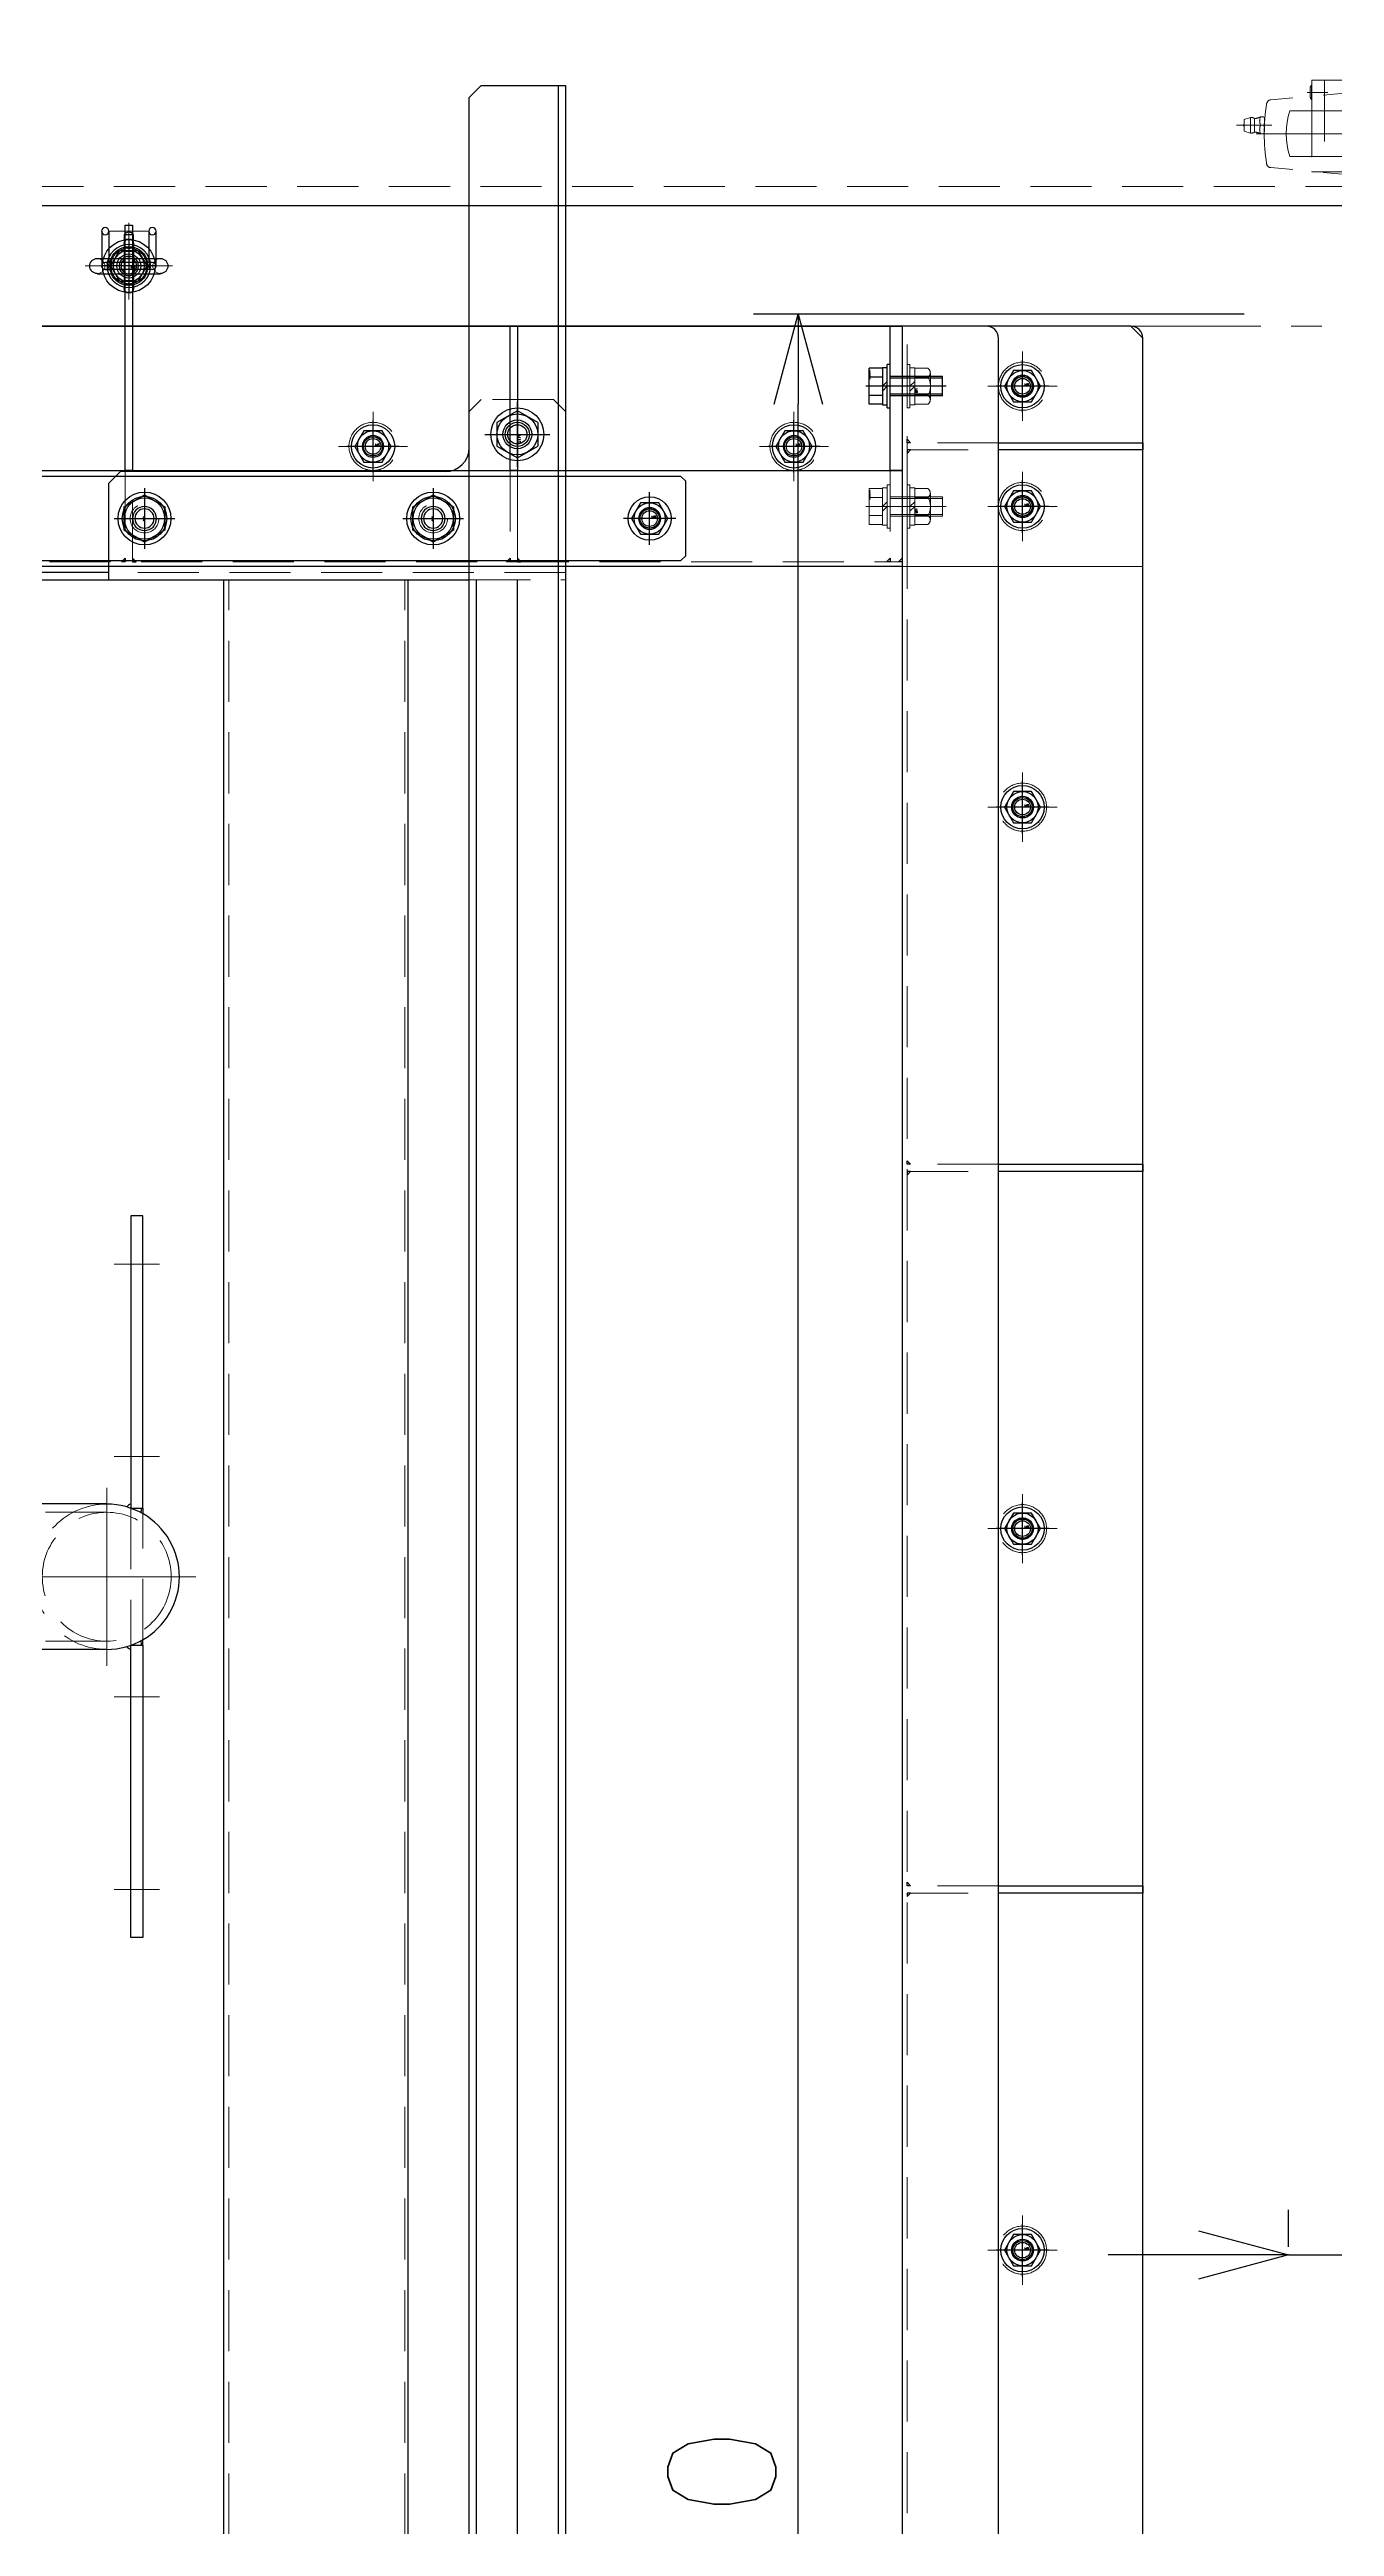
# Model space of a CAD drawing. Header units: millimetres. Extents: x -8731 to 85711, y -14522 to 31379.
# Drawn here: x 2385 to 2919, y 18253 to 19282 of the extents above; entities that cross this region are included whole.
import ezdxf
from ezdxf import colors
from ezdxf.entities.mleader import LeaderData, LeaderLine
from ezdxf.enums import TextEntityAlignment as Align
from ezdxf.math import Vec2, Vec3

# ---------------------------------------------------------------- set-up
doc = ezdxf.new("R2010")
doc.units = ezdxf.units.MM
doc.header["$LTSCALE"] = 4
doc.header["$PDMODE"] = 99
doc.header["$PDSIZE"] = 1
for name, pattern in [('CENTER2', [28.575, 19.05, -3.175, 3.175, -3.175]), ('HIDDEN', [9.525, 6.35, -3.175]), ('PHANTOM2', [31.75, 15.875, -3.175, 3.175, -3.175, 3.175, -3.175])]:
    doc.linetypes.add(name, pattern=pattern)
for name, color, linetype, lineweight in [('04_HIDDEN', 2, 'HIDDEN', 13), ('05_CENTER', 4, 'CENTER2', 13), ('06_PHANTOM', 2, 'PHANTOM2', 13), ('08_DIM', 3, 'Continuous', 13)]:
    doc.layers.add(name, color=color, linetype=linetype, lineweight=lineweight)
doc.layers.add('10_DRAFT', color=8, linetype='Continuous', lineweight=0, plot=False)
doc.styles.add('KSS_TXT', font='txt.shx', dxfattribs={"bigfont": 'extfont2.shx'})
doc.styles.add('KSS_TXT_L', font='txt.shx', dxfattribs={"height": 9, "bigfont": 'extfont2.shx'})
doc.styles.get("Standard").update_dxf_attribs({"font": 'txt.shx', "bigfont": 'extfont2.shx'})
doc.dimstyles.new('KSS_DIM', dxfattribs={"dimscale": 3, "dimtxt": 3, "dimasz": 2.5, "dimexe": 1.25, "dimexo": 0.625, "dimtad": 1, "dimdsep": 46, "dimtxsty": 'KSS_TXT', "dimblk": 'OPEN30', "dimcen": 0, "dimazin": 2, "dimtfac": 0.75, "dimtmove": 0, "dimatfit": 3, "dimldrblk": 'OPEN30', "dimfxl": 1, "dimtolj": 1, "dimarcsym": 0})

# ---------------------------------------------------------------- blocks, each defined once
blk = doc.blocks.new('AM_BALLOON1')
at = {"transparency": 16777216}
blk.add_circle((0, 0), 5, dxfattribs=at)
blk.add_attdef('B_NUMBER', text='', height=3, dxfattribs=at).set_placement((0, 0), align=Align.MIDDLE_CENTER)
blk = doc.blocks.new('_OPEN')
at = {"color": 0, "linetype": 'ByBlock'}
for p, q in [((-1, 0.167), (0, 0)), ((0, 0), (-1, -0.167)), ((0, 0), (-1, 0))]:
    blk.add_line(p, q, dxfattribs=at)
blk = doc.blocks.new('M8アイナットc_1')
at = {"color": 0}
for p, q in [((-13.1, 3.2), (13.1, 3.2)), ((-13.1, -3.1), (13.1, -3.1))]:
    blk.add_line(p, q, dxfattribs=at)
for centre, radius, start, end in [((-13.1, 0), 3.15, 90, 270), ((0, 0), 8, 23.188, 156.812), ((13.1, 0), 3.15, 270, 90), ((0, 0), 8, 203.188, 336.812)]:
    blk.add_arc(centre, radius, start, end, dxfattribs=at)
at = {"layer": '04_HIDDEN', "color": 0}
for radius in [4, 3.25]:
    blk.add_circle((0, 0), radius, dxfattribs=at)
for centre, radius, start, end in [((-13.1, 0), 3.15, 270, 90), ((0, 0), 8, 156.812, 203.188), ((0, 0), 8, 336.812, 23.188), ((13.1, 0), 3.15, 90, 270)]:
    blk.add_arc(centre, radius, start, end, dxfattribs=at)
at = {"layer": '05_CENTER', "color": 0}
for p, q in [((-18.1, 0), (18.1, 0)), ((0, -10), (0, 10))]:
    blk.add_line(p, q, dxfattribs=at)
blk = doc.blocks.new('8b_1_1_1')
at = {"color": 0, "linetype": 'CENTER2'}
for p, q in [((0, -10.9), (0, 10.9)), ((10.9, 0), (-10.9, 0))]:
    blk.add_line(p, q, dxfattribs=at)
at = {"color": 0}
for p, q in [((-3.8, 6.5), (-7.5, 0)), ((-3.8, 6.5), (-7.5, 0)), ((-7.5, 0), (-3.8, -6.5)), ((-7.5, 0), (-3.8, -6.5)), ((3.8, 6.5), (-3.8, 6.5)), ((3.8, 6.5), (-3.8, 6.5)), ((7.5, 0), (3.8, 6.5)), ((7.5, 0), (3.8, 6.5)), ((3.8, -6.5), (7.5, 0)), ((3.8, -6.5), (7.5, 0)), ((-3.8, -6.5), (3.8, -6.5)), ((-3.8, -6.5), (3.8, -6.5))]:
    blk.add_line(p, q, dxfattribs=at)
for radius in [9, 6.5, 4, 3.25]:
    blk.add_circle((0, 0), radius, dxfattribs=at)
at = {"layer": '10_DRAFT', "style": 'KSS_TXT'}
blk.add_text('M8', height=1, dxfattribs=at).set_placement((0.8, 0.1))
blk = doc.blocks.new('A$C4764547B_1')
at = {"color": 0}
for p, q in [((-2, -9.3), (-2, 9.3)), ((2, -9.3), (2, 9.3))]:
    blk.add_line(p, q, dxfattribs=at)
for centre, start, end in [((0, 9.3), 0, 180), ((0, -9.3), 180, 0)]:
    blk.add_arc(centre, 2, start, end, dxfattribs=at)
at = {"layer": '04_HIDDEN', "color": 0}
for centre, start, end in [((0, 9.3), 180, 0), ((0, -9.3), 0, 180)]:
    blk.add_arc(centre, 2, start, end, dxfattribs=at)
at = {"layer": '10_DRAFT'}
blk.add_line((-2, 0), (2, 0), dxfattribs=at)
blk = doc.blocks.new('A$C5B506AB2_1')
at = {"color": 0}
for p, q in [((-11.2, 14.5), (-11.2, 0)), ((-8.3, 14.5), (-8.3, 1.5)), ((8.3, 14.5), (8.3, 1.5)), ((11.2, 14.5), (11.2, 0)), ((9.8, 1.5), (-9.8, 1.5)), ((-8.3, 1.5), (-7.3, 1.5)), ((8.3, 1.5), (7.3, 1.5)), ((9.8, -1.5), (-9.8, -1.5)), ((-9.8, -1.5), (-7.3, -1.5)), ((9.8, -1.5), (7.3, -1.5))]:
    blk.add_line(p, q, dxfattribs=at)
blk.add_lwpolyline([(2, 11), (2, 13), (-2, 13), (-2, 11)], close=True, dxfattribs=at)
for radius in [11, 7.5, 5]:
    blk.add_circle((0, 0), radius, dxfattribs=at)
for centre, radius, start, end in [((-9.8, 14.5), 1.5, 0, 180), ((-9.8, 14.5), 1.5, 180, 0), ((0, 11.5), 2.5, 36.7713, 143.2287), ((9.8, 14.5), 1.5, 0, 180), ((9.8, 14.5), 1.5, 180, 0), ((-9.8, 0), 1.5, 90, 270), ((-9.8, 0), 1.5, 180, 270), ((-9.8, 0), 1.5, 270, 90), ((9.8, 0), 1.5, 90, 270), ((9.8, 0), 1.5, 270, 90), ((9.8, 0), 1.5, 270, 0)]:
    blk.add_arc(centre, radius, start, end, dxfattribs=at)
at = {"layer": '05_CENTER', "color": 0}
for p, q in [((0, -13.9), (0, 17.9)), ((-14.9, 0), (14.9, 0))]:
    blk.add_line(p, q, dxfattribs=at)
at = {"layer": '10_DRAFT'}
blk.add_line((8.3, 14.5), (-8.3, 14.5), dxfattribs=at)
blk = doc.blocks.new('A$C4C410D0F_1')
at = {"color": 4, "xscale": -1, "rotation": 180}
blk.add_blockref('A$C5B506AB2_1', (0, 0), dxfattribs=at)
blk.add_blockref('8b_1_1_1', (0, 0))
at = {"color": 4}
for name in ['A$C4764547B_1', 'M8アイナットc_1']:
    blk.add_blockref(name, (0, 0), dxfattribs=at)
blk = doc.blocks.new('A$C3AA34862_1_1_1')
at = {"color": 0}
blk.add_lwpolyline([(0, 1100), (2500, 1100), (2500, 1000), (0, 1000)], close=True, dxfattribs=at)
at = {"layer": '04_HIDDEN'}
blk.add_line((0, 1008), (2500, 1008), dxfattribs=at)
blk = doc.blocks.new('_Open30')
at = {"color": 0, "linetype": 'ByBlock', "lineweight": -2}
for p, q in [((-1, 0.268), (0, 0)), ((0, 0), (-1, -0.268)), ((0, 0), (-1, 0))]:
    blk.add_line(p, q, dxfattribs=at)
blk = doc.blocks.new('*D4249')
at = {"layer": '08_DIM', "color": 0, "lineweight": -2, "transparency": 16777216}
for p, q in [((2900.4, 18368.9), (2900.4, 18384.3)), ((2960.4, 18368.9), (2960.4, 18384.3)), ((2862.9, 18365.5), (2825.4, 18365.5)), ((2900.4, 18365.5), (2960.4, 18365.5)), ((2997.9, 18365.5), (3166.6, 18365.5))]:
    blk.add_line(p, q, dxfattribs=at)
at = {"layer": 'Defpoints', "color": 0, "transparency": 16777216}
for p in [(2960.4, 18365.5), (2900.4, 18359.5), (2960.4, 18359.5)]:
    blk.add_point(p, dxfattribs=at)
at = {"layer": '08_DIM', "color": 0, "lineweight": -2, "transparency": 16777216, "xscale": 37.5, "yscale": 37.5, "zscale": 37.5}
blk.add_blockref('_Open30', (2900.4, 18365.5), dxfattribs=at)
at = {"layer": '08_DIM', "color": 0, "lineweight": -2, "transparency": 16777216, "xscale": 37.5, "yscale": 37.5, "zscale": 37.5, "rotation": 180}
blk.add_blockref('_Open30', (2960.4, 18365.5), dxfattribs=at)
at = {"layer": '08_DIM', "color": 0, "transparency": 16777216, "insert": (3101, 18397.4), "char_height": 45, "attachment_point": 5, "style": 'KSS_TXT'}
blk.add_mtext('\\A1;%%C60', dxfattribs=at)
blk = doc.blocks.new('*D4291')
at = {"layer": '08_DIM', "color": 0, "lineweight": -2, "transparency": 16777216}
for p, q in [((2882, 19172.5), (2677.9, 19172.5)), ((2696.6, 17300), (2696.6, 19135)), ((2882, 17262.5), (2677.9, 17262.5))]:
    blk.add_line(p, q, dxfattribs=at)
at = {"layer": 'Defpoints', "color": 0, "transparency": 16777216}
for p in [(2696.6, 19172.5), (2891.4, 19172.5), (2891.4, 17262.5)]:
    blk.add_point(p, dxfattribs=at)
at = {"layer": '08_DIM', "color": 0, "lineweight": -2, "transparency": 16777216, "xscale": 37.5, "yscale": 37.5, "zscale": 37.5}
for p, rotation in [((2696.6, 19172.5), 90), ((2696.6, 17262.5), 270)]:
    blk.add_blockref('_Open30', p, dxfattribs=dict(at, rotation=rotation))
at = {"layer": '08_DIM', "color": 0, "transparency": 16777216, "insert": (2664.8, 18217.5), "char_height": 45, "attachment_point": 5, "rotation": 90, "style": 'KSS_TXT'}
blk.add_mtext('\\A1;1910', dxfattribs=at)
blk = doc.blocks.new('A$C31BA7C9D_1_1_1')
at = {"color": 0}
blk.add_line((-30, 50), (1670, 50), dxfattribs=at)
blk.add_lwpolyline([(1670, -50), (1670, -50), (-30, -50), (-30, -50)], dxfattribs=at)
for centre, radius in [((970, 0), 10), ((970, 0), 4.5), ((1270, 0), 10), ((1270, 0), 4.5), ((1570, 0), 10), ((1570, 0), 4.5)]:
    blk.add_circle(centre, radius, dxfattribs=at)
at = {"layer": '05_CENTER'}
for p, q in [((970, -14.4), (970, 14.4)), ((1270, -14.4), (1270, 14.4)), ((1570, -14.4), (1570, 14.4)), ((955.6, 0), (984.4, 0)), ((1255.6, 0), (1284.4, 0)), ((1555.6, 0), (1584.4, 0))]:
    blk.add_line(p, q, dxfattribs=at)
at = {"layer": '10_DRAFT'}
blk.add_line((1670, 50), (1670, -50), dxfattribs=at)
blk = doc.blocks.new('A$C4A032556_1_1_1')
at = {"color": 0}
blk.add_lwpolyline([(150, 50), (150, 50), (150, -45), (145, -50), (-545, -50), (-550, -45), (-550, 50)], dxfattribs=at)
for centre in [(100, 25), (-520, 0), (-345, 0), (-170, 0), (5, 0), (100, -25)]:
    blk.add_circle(centre, 4.5, dxfattribs=at)
at = {"layer": '04_HIDDEN'}
blk.add_lwpolyline([(-550, 50), (150, 50)], dxfattribs=at)
for centre in [(100, 25), (-520, 0), (-345, 0), (-170, 0), (5, 0), (100, -25)]:
    blk.add_circle(centre, 10, dxfattribs=at)
at = {"layer": '05_CENTER'}
for p, q in [((100, 10.6), (100, 39.4)), ((114.4, 25), (85.6, 25)), ((-520, -14.4), (-520, 14.4)), ((-345, -14.4), (-345, 14.4)), ((-170, -14.4), (-170, 14.4)), ((5, -14.4), (5, 14.4)), ((-505.6, 0), (-534.4, 0)), ((-330.6, 0), (-359.4, 0)), ((-155.6, 0), (-184.4, 0)), ((19.4, 0), (-9.4, 0)), ((100, -39.4), (100, -10.6)), ((114.4, -25), (85.6, -25))]:
    blk.add_line(p, q, dxfattribs=at)
blk = doc.blocks.new('A$C73615150_1_1_1')
at = {"color": 0}
for p, q in [((-80, 48), (-25, 48)), ((-25, 50), (-25, 15)), ((-20, 10), (520, 10))]:
    blk.add_line(p, q, dxfattribs=at)
blk.add_lwpolyline([(520, -50), (520, -50), (520, 50), (-80, 50), (-80, -45, 0.414214), (-75, -50), (-75, -50), (520, -50)], format="xyb", dxfattribs=at)
at = {"color": 3}
for points in [[(37, 48), (35.5, 48), (35.5, 48), (37, 46.5)], [(40, 48), (41.5, 48), (41.5, 48), (40, 46.5)], [(197, 48), (195.5, 48), (195.5, 48), (197, 46.5)], [(200, 48), (201.5, 48), (201.5, 48), (200, 46.5)], [(357, 48), (355.5, 48), (355.5, 48), (357, 46.5)], [(360, 48), (361.5, 48), (361.5, 48), (360, 46.5)], [(515, 48), (513.5, 48), (513.5, 48), (515, 46.5)], [(520, 48), (518.5, 48), (518.5, 48), (520, 46.5)]]:
    blk.add_lwpolyline(points, close=True, dxfattribs=at)
at = {"color": 0}
for points in [[(40, 10), (37, 10), (37, -50), (40, -50)], [(200, 10), (197, 10), (197, -92), (200, -92)], [(360, 10), (357, 10), (357, -50), (360, -50)], [(520, 10), (515, 10), (515, -50), (520, -50)]]:
    blk.add_lwpolyline(points, close=True, dxfattribs=at)
for centre in [(135, 30), (415, 30), (-50, 0), (125, 0), (300, 0), (475, 0)]:
    blk.add_circle(centre, 4.5, dxfattribs=at)
blk.add_arc((-20, 15), 5, 180, 270, dxfattribs=at)
at = {"layer": '04_HIDDEN'}
for p, q in [((-25, 48), (520, 48)), ((37, 10), (37, 48)), ((40, 48), (40, 10)), ((197, 10), (197, 48)), ((200, 48), (200, 10)), ((357, 10), (357, 48)), ((360, 10), (360, 48)), ((360, 48), (360, 10)), ((515, 10), (515, 48)), ((520, 48), (520, 10)), ((197, -69), (200, -69)), ((197, -81), (200, -81))]:
    blk.add_line(p, q, dxfattribs=at)
at = {"layer": '05_CENTER'}
for p, q in [((-68, 42.4), (-68, 55.6)), ((18, 42.4), (18, 55.6)), ((70, 42.4), (70, 55.6)), ((90, 42.4), (90, 55.6)), ((110, 42.4), (110, 55.6)), ((130, 42.4), (130, 55.6)), ((135, 22.7), (135, 37.3)), ((415, 22.7), (415, 37.3)), ((142.3, 30), (127.7, 30)), ((422.3, 30), (407.7, 30)), ((509.2, 25), (525.9, 25)), ((-50, -9.3), (-50, 9.3)), ((125, -9.3), (125, 9.3)), ((300, -9.3), (300, 9.3)), ((475, -9.3), (475, 9.3)), ((-40.7, 0), (-59.3, 0)), ((134.3, 0), (115.7, 0)), ((309.3, 0), (290.7, 0)), ((484.3, 0), (465.7, 0)), ((509.2, -25), (525.9, -25)), ((191.6, -75), (205.2, -75))]:
    blk.add_line(p, q, dxfattribs=at)
at = {"layer": '10_DRAFT'}
blk.add_line((-25, 48), (-25, 50), dxfattribs=at)
blk = doc.blocks.new('A$C736D5B8A_1_1_1')
at = {"color": 0}
blk.add_line((-117, 10), (1773, 10), dxfattribs=at)
blk.add_lwpolyline([(-117, -50), (1773, -50, 0.414214), (1778, -45), (1778, 50), (-122, 50), (-122, -45, 0.414214)], format="xyb", close=True, dxfattribs=at)
at = {"color": 3}
for points in [[(1126.5, 48), (1125, 48), (1125, 48), (1126.5, 46.5)], [(1129.5, 48), (1131, 48), (1131, 48), (1129.5, 46.5)], [(1426.5, 48), (1425, 48), (1425, 48), (1426.5, 46.5)], [(1429.5, 48), (1431, 48), (1431, 48), (1429.5, 46.5)], [(1726.5, 48), (1725, 48), (1725, 48), (1726.5, 46.5)], [(1729.5, 48), (1731, 48), (1731, 48), (1729.5, 46.5)]]:
    blk.add_lwpolyline(points, close=True, dxfattribs=at)
at = {"color": 0}
for points in [[(1126.5, 10), (1129.5, 10), (1129.5, -50), (1126.5, -50)], [(1426.5, 10), (1429.5, 10), (1429.5, -50), (1426.5, -50)], [(1726.5, 10), (1729.5, 10), (1729.5, -50), (1726.5, -50)]]:
    blk.add_lwpolyline(points, close=True, dxfattribs=at)
for centre in [(978, 0), (1278, 0), (1578, 0), (1703, 0), (1753, 0)]:
    blk.add_circle(centre, 4.5, dxfattribs=at)
blk.add_arc((1773, 15), 5, 270, 0, dxfattribs=at)
at = {"layer": '04_HIDDEN'}
for p, q in [((-122, 48), (1778, 48)), ((1126.5, 48), (1126.5, 10)), ((1129.5, 10), (1129.5, 48)), ((1426.5, 48), (1426.5, 10)), ((1429.5, 10), (1429.5, 48)), ((1726.5, 48), (1726.5, 10)), ((1729.5, 10), (1729.5, 48))]:
    blk.add_line(p, q, dxfattribs=at)
at = {"layer": '05_CENTER'}
for p, q in [((1703, 55.8), (1703, 42.1)), ((1753, 55.8), (1753, 42.1)), ((978, -9.3), (978, 9.3)), ((1278, -9.3), (1278, 9.3)), ((1578, -9.3), (1578, 9.3)), ((1703, -9.3), (1703, 9.3)), ((1753, -9.3), (1753, 9.3)), ((968.7, 0), (987.3, 0)), ((1268.7, 0), (1287.3, 0)), ((1568.7, 0), (1587.3, 0)), ((1693.7, 0), (1712.3, 0)), ((1743.7, 0), (1762.3, 0))]:
    blk.add_line(p, q, dxfattribs=at)
blk = doc.blocks.new('M8Nza_1_1_1')
at = {"color": 0}
for p, q in [((-7.7, 3.2), (7.7, 3.2)), ((-7.7, 3.2), (-7.7, 1.2)), ((-7.5, 8.7), (-7.5, 3.2)), ((5.6, 9.7), (-5.6, 9.7)), ((-3.8, 3.2), (-3.8, 8.7)), ((0, 1.2), (-2, 3.2)), ((0, 3.2), (2, 1.2)), ((3.7, 8.7), (3.7, 3.2)), ((7.5, 3.2), (7.5, 8.7)), ((7.7, 3.2), (7.7, 1.2))]:
    blk.add_line(p, q, dxfattribs=at)
at = {"color": 0, "linetype": 'CENTER2'}
blk.add_line((0, 9.7), (0, 0), dxfattribs=at)
at = {"color": 0}
blk.add_lwpolyline([(-9, 1.2), (9, 1.2), (9, 0), (-9, 0)], close=True, dxfattribs=at)
for centre, radius, start, end in [((-5.6, 7.4), 2.25, 33.626, 146.374), ((0, 2.2), 7.5, 60, 120), ((5.6, 7.4), 2.25, 33.626, 146.374)]:
    blk.add_arc(centre, radius, start, end, dxfattribs=at)
at = {"layer": '10_DRAFT', "style": 'KSS_TXT'}
blk.add_text('M8', height=1, dxfattribs=at).set_placement((0.9, 3.3))
blk = doc.blocks.new('A$C46CB4146_1_1_1')
at = {"color": 0}
for p, q in [((-9, 1.2), (9, 1.2)), ((-9, 1.2), (-9, 0)), ((-7.7, 3.2), (-7.7, 1.2)), ((7.7, 3.2), (-7.7, 3.2)), ((-7.5, 8.7), (7.5, 8.7)), ((-7.5, 3.2), (-7.5, 8.7)), ((-3.8, 3.2), (-3.8, 8.7)), ((0, 1.2), (-2, 3.2)), ((0, 3.2), (2, 1.2)), ((3.8, 3.2), (3.8, 8.7)), ((7.5, 3.2), (7.5, 8.7)), ((7.7, 1.2), (7.7, 3.2)), ((9, 0), (9, 1.2)), ((-9, 0), (9, 0))]:
    blk.add_line(p, q, dxfattribs=at)
at = {"color": 0, "linetype": 'CENTER2'}
blk.add_line((0, -23.3), (0, 10.2), dxfattribs=at)
at = {"color": 0, "linetype": 'HIDDEN'}
for p, q in [((-4, -21.8), (-4, 0)), ((-3.3, -21.8), (-3.3, 0)), ((3.3, -21.8), (3.3, 0)), ((4, -21.8), (4, 0)), ((-4, -21.8), (4, -21.8))]:
    blk.add_line(p, q, dxfattribs=at)
at = {"layer": '10_DRAFT', "style": 'KSS_TXT_L'}
blk.add_text('BT-M8x25L,SW,PW', height=0.3, dxfattribs=at).set_placement((3, 8.4))
blk = doc.blocks.new('A$C7CBE1021_1_1')
at = {"color": 0}
blk.add_lwpolyline([(-13, -17.5), (293, -17.5), (295, -15.5), (295, 15.5), (293, 17.5), (-13, 17.5), (-15, 15.5), (-15, -15.5)], close=True, dxfattribs=at)
for centre in [(0, 0), (280, 0)]:
    blk.add_circle(centre, 4.5, dxfattribs=at)
at = {"layer": '05_CENTER'}
for p, q in [((0, -7.3), (0, 7.3)), ((280, -7.3), (280, 7.3)), ((7.3, 0), (-7.3, 0)), ((287.3, 0), (272.7, 0))]:
    blk.add_line(p, q, dxfattribs=at)
blk = doc.blocks.new('NTFLS-20b_1_1')
at = {"color": 0, "linetype": 'CENTER2'}
for p, q in [((0, -11.1), (0, 11.1)), ((11.1, 0), (-11.1, 0))]:
    blk.add_line(p, q, dxfattribs=at)
at = {"color": 0}
for p, q in [((-4.9, 8.5), (-9.8, 0)), ((-9.8, 0), (-4.9, -8.5)), ((-4.9, 8.5), (4.9, 8.5)), ((9.8, 0), (4.9, 8.5)), ((4.9, -8.5), (9.8, 0)), ((-4.9, -8.5), (4.9, -8.5))]:
    blk.add_line(p, q, dxfattribs=at)
for radius in [8.49, 5, 4]:
    blk.add_circle((0, 0), radius, dxfattribs=at)
blk = doc.blocks.new('A$C69041DDD_1_1_1')
at = {"color": 0}
for p, q in [((77, 889.5), (72, 884.5)), ((212, 889.5), (77, 889.5)), ((72, 884.5), (72, 844.5)), ((72, 847.5), (-30, 847.5)), ((-30, 844.5), (222, 844.5)), ((120, -844.5), (120, 844.5)), ((196.6, -844.5), (196.6, 844.5)), ((222, -844.5), (222, 844.5)), ((225, -844.5), (225, 844.5)), ((242, -844.5), (242, 844.5))]:
    blk.add_line(p, q, dxfattribs=at)
blk.add_circle((242, 905), 6, dxfattribs=at)
blk.add_arc((212, 899.5), 10, 270, 0, dxfattribs=at)
at = {"layer": '04_HIDDEN'}
for p, q in [((227, 919.5), (222, 914.5)), ((257, 919.5), (227, 919.5)), ((262, 914.5), (257, 919.5)), ((222, 914.5), (222, 899.5)), ((262, 844.5), (262, 914.5)), ((262, 847.5), (72, 847.5)), ((122, -844.5), (122, 844.5)), ((195.2, -844.5), (195.2, 844.5)), ((222, 844.5), (262, 844.5))]:
    blk.add_line(p, q, dxfattribs=at)
for centre in [(87, 870), (207, 870)]:
    blk.add_circle(centre, 6, dxfattribs=at)
at = {"layer": '05_CENTER'}
for p, q in [((242, 914.3), (242, 895.7)), ((232.7, 905), (251.3, 905)), ((87, 880.1), (87, 859.9)), ((207, 880.1), (207, 859.9)), ((76.9, 870), (97.1, 870)), ((196.9, 870), (217.1, 870))]:
    blk.add_line(p, q, dxfattribs=at)
at = {"color": 4, "xscale": -1, "rotation": 270}
for p in [(87, 870), (207, 870)]:
    blk.add_blockref('NTFLS-20b_1_1', p, dxfattribs=at)
blk = doc.blocks.new('A$C5EC12063_1_1')
at = {"color": 0}
blk.add_line((-1955, 17), (145, 17), dxfattribs=at)
blk.add_lwpolyline([(-1955, 20), (145, 20), (145, -15), (140, -20), (-1950, -20), (-1955, -15)], close=True, dxfattribs=at)
blk.add_circle((-1810, 0), 6, dxfattribs=at)
at = {"layer": '05_CENTER'}
for p, q in [((-1810, -9.3), (-1810, 9.3)), ((-1819.3, 0), (-1800.7, 0))]:
    blk.add_line(p, q, dxfattribs=at)
blk = doc.blocks.new('10b_2_1')
at = {"color": 0, "linetype": 'CENTER2'}
for p, q in [((0, -13.5), (0, 13.5)), ((13.5, 0), (-13.5, 0))]:
    blk.add_line(p, q, dxfattribs=at)
at = {"color": 0}
for p, q in [((-4.9, 8.5), (-9.8, 0)), ((-9.8, 0), (-4.9, -8.5)), ((-4.9, 8.5), (4.9, 8.5)), ((9.8, 0), (4.9, 8.5)), ((4.9, -8.5), (9.8, 0)), ((-4.9, -8.5), (4.9, -8.5))]:
    blk.add_line(p, q, dxfattribs=at)
for radius in [11, 8.49, 5, 4]:
    blk.add_circle((0, 0), radius, dxfattribs=at)
at = {"layer": '10_DRAFT', "style": 'KSS_TXT'}
blk.add_text('M10', height=1.25, dxfattribs=at).set_placement((0.3, 0.1))
blk = doc.blocks.new('A$C491655AE_1_1_1')
at = {"color": 0, "linetype": 'CENTER2'}
for p, q in [((0, -12.6), (0, 12.6)), ((-12.6, 0), (12.6, 0))]:
    blk.add_line(p, q, dxfattribs=at)
at = {"color": 0}
for p, q in [((-9.8, 0), (-4.9, 8.5)), ((-4.9, -8.5), (-9.8, 0)), ((-4.9, 8.5), (4.9, 8.5)), ((4.9, 8.5), (9.8, 0)), ((9.8, 0), (4.9, -8.5)), ((4.9, -8.5), (-4.9, -8.5))]:
    blk.add_line(p, q, dxfattribs=at)
for radius in [11, 9.25]:
    blk.add_circle((0, 0), radius, dxfattribs=at)
at = {"layer": '10_DRAFT', "style": 'KSS_TXT_L'}
blk.add_text('BT-M10', height=0.3, dxfattribs=at).set_placement((-0.7, -0.5))
blk = doc.blocks.new('A$C48F4429B_1_1')
for name, p in [('A$C5EC12063_1_1', (57.5, 220)), ('10b_2_1', (-1752.5, 220)), ('A$C491655AE_1_1_1', (-1717.5, 185)), ('A$C491655AE_1_1_1', (-1717.5, 65))]:
    blk.add_blockref(name, p)
at = {"rotation": 90}
blk.add_blockref('A$C69041DDD_1_1_1', (-847.5, -22), dxfattribs=at)
blk = doc.blocks.new('A$C171B1F0E_1_1')
at = {"color": 0}
for p, q in [((-102.8, 29), (-94.8, 30.1)), ((-102.8, -28.9), (-102.8, 29)), ((-94.8, 30.1), (-94.8, -30)), ((-94.8, 29), (-86.8, 30.1)), ((-86.8, 30.1), (-86.8, -30)), ((-86.8, 29), (-78.8, 30.1)), ((-78.8, 30.1), (-78.8, -30)), ((-78.8, 29), (-70.8, 30.1)), ((-66.8, 30.3), (-70.8, 30.1)), ((-70.8, 30.1), (-70.8, -30)), ((0, 30.3), (-66.8, 30.3)), ((-50.8, -30.2), (-50.8, 30.3)), ((15, 28.5), (15, 26.3)), ((-94.8, -30), (-102.8, -28.9)), ((-86.8, -30), (-94.8, -28.9)), ((-78.8, -30), (-86.8, -28.9)), ((-70.8, -30), (-78.8, -28.9)), ((-66.8, -30.2), (-70.8, -30)), ((0, -30.2), (-66.8, -30.2)), ((15, -28.5), (15, -26.3))]:
    blk.add_line(p, q, dxfattribs=at)
for points in [[(10, 28.5), (15, 28.5), (15, 150), (10, 150)], [(10, -28.5), (15, -28.5), (15, -150), (10, -150)]]:
    blk.add_lwpolyline(points, close=True, dxfattribs=at)
blk.add_arc((0, 0), 30.2, 269.9995, 90, dxfattribs=at)
at = {"color": 3}
for centre, radius, start, end in [((10.4, 27.9), 2.28, 101.3016, 150.9359), ((10, 28.5), 4.51, 336.4225, 0), ((10.4, -27.9), 2.28, 209.0641, 258.6984), ((10, -28.5), 4.51, 0, 23.5775)]:
    blk.add_arc(centre, radius, start, end, dxfattribs=at)
at = {"layer": '04_HIDDEN'}
for p, q in [((0, 26.8), (-102.8, 26.8)), ((10, 28.5), (10, -28.5)), ((15, -26.3), (15, 26.3)), ((0, -26.8), (-102.8, -26.8))]:
    blk.add_line(p, q, dxfattribs=at)
blk.add_circle((0, 0), 26.8, dxfattribs=at)
blk.add_arc((0, 0), 30.2, 90, 270, dxfattribs=at)
at = {"layer": '05_CENTER'}
for p, q in [((21.9, 130), (3.1, 130)), ((21.9, 50), (3.1, 50)), ((0, -37), (0, 37)), ((37, 0), (-108.3, 0)), ((-102.8, 0), (-50.8, 0)), ((21.9, -50), (3.1, -50)), ((21.9, -130), (3.1, -130))]:
    blk.add_line(p, q, dxfattribs=at)
blk = doc.blocks.new('A$C5F8F3055_1_1')
for name, p, rotation in [('A$C48F4429B_1_1', (-480, -847.5), 270), ('A$C736D5B8A_1_1_1', (-50, -828), 90), ('A$C46CB4146_1_1_1', (-105, 925), 90)]:
    blk.add_blockref(name, p, dxfattribs=dict(rotation=rotation))
at = {"xscale": -1, "rotation": 180}
for name, p in [('A$C73615150_1_1_1', (-620, 900)), ('A$C4A032556_1_1_1', (-150, 900))]:
    blk.add_blockref(name, p, dxfattribs=at)
for name, p in [('8b_1_1_1', (-50, 925)), ('8b_1_1_1', (-320, 900)), ('8b_1_1_1', (-145, 900)), ('A$C7CBE1021_1_1', (-485, 870)), ('8b_1_1_1', (-50, 875)), ('8b_1_1_1', (-205, 870)), ('8b_1_1_1', (-50, 750)), ('A$C171B1F0E_1_1', (-430.7, 430)), ('8b_1_1_1', (-50, 450)), ('8b_1_1_1', (-50, 150))]:
    blk.add_blockref(name, p)
at = {"layer": '04_HIDDEN'}
for name, p, rotation in [('M8Nza_1_1_1', (-98, 925), 270), ('A$C46CB4146_1_1_1', (-105, 875), 90), ('M8Nza_1_1_1', (-98, 875), 270), ('A$C31BA7C9D_1_1_1', (-50, -820), 90)]:
    blk.add_blockref(name, p, dxfattribs=dict(at, rotation=rotation))
blk = doc.blocks.new('MUCAP206Jb_1_1_1')
at = {"color": 0}
for p, q in [((-7, 84.6), (-7, 83.3)), ((-6.8, 88.7), (-5.9, 91.4)), ((-6.8, 88.7), (-0.2, 88.7)), ((-6.3, 87), (-0.7, 87)), ((-5.9, 91.4), (-1.1, 91.4)), ((-5.3, 82.9), (-1.8, 82.9)), ((-3.5, 84.6), (-3.5, 83.3)), ((-0.2, 88.7), (-1.1, 91.4)), ((0, 84.6), (0, 83.3)), ((-18.4, 33.2), (-14.1, 80.3)), ((18.4, 33.2), (14.1, 80.3)), ((-22.2, 63.2), (-22.2, 22.7)), ((-22.2, 63.2), (-15.7, 63.2)), ((-20.2, 63.4), (-19.3, 63.9)), ((-14.2, 63.4), (-20.2, 63.4)), ((-20.2, 63.2), (-20.2, 63.4)), ((-19.6, 63.2), (-19.6, 63.7)), ((-15.1, 63.9), (-19.3, 63.9)), ((-14.2, 63.4), (-15.1, 63.9)), ((-14.8, 63.2), (-14.8, 63.7)), ((-14.2, 63.2), (-14.2, 63.4)), ((15.7, 63.2), (15.9, 63.2)), ((15.9, 63.2), (15.9, 60.7)), ((-22.2, 22.7), (-20.3, 22.7)), ((-24, 15), (-24, 0)), ((-21, 18), (12, 18)), ((-21, 13), (21, 13)), ((13, 17), (13, 16)), ((14, 15), (21, 15)), ((24, 12), (24, 0)), ((-24, 0), (24, 0))]:
    blk.add_line(p, q, dxfattribs=at)
for centre, radius, start, end in [((0, 0), 83, 81.3752, 98.6248), ((-12.3, 87.4), 6, 332.3723, 353.8983), ((-5.3, 80.6), 4.32, 66.1022, 113.8978), ((-5.3, 87.2), 4.32, 246.1022, 293.8978), ((-3.5, 88.7), 3.3, 180, 208.0616), ((-7.1, 86.8), 0.8, 353.8983, 28.0616), ((-3.5, 89.9), 1.59, 69.555, 110.445), ((-1.8, 80.6), 4.32, 66.1022, 113.8978), ((-1.8, 87.2), 4.32, 246.1022, 293.8978), ((0.1, 86.8), 0.8, 151.9384, 186.1017), ((5.3, 87.4), 6, 186.1017, 207.6277), ((-3.5, 88.7), 3.3, 331.9384, 0), ((-12.1, 80.1), 2, 98.6248, 174.8683), ((12.1, 80.1), 2, 5.1317, 81.3752), ((-78.1, 38.6), 60, 339.8449, 354.8683), ((78.1, 38.6), 60, 185.1317, 204.9402), ((-21, 15), 3, 90, 180), ((-21, 10), 3, 90, 180), ((12, 17), 1, 0, 90), ((14, 16), 1, 180, 270), ((21, 12), 3, 0, 90), ((21, 10), 3, 0, 90)]:
    blk.add_arc(centre, radius, start, end, dxfattribs=at)
at = {"layer": '04_HIDDEN', "color": 0}
for p, q in [((-15.7, 63.2), (15.7, 63.2)), ((-22.2, 57.9), (15.9, 57.9)), ((15.9, 60.7), (15.9, 22.7)), ((-22.2, 27.9), (15.9, 27.9)), ((-20.3, 22.7), (15.9, 22.7)), ((-8.5, 18), (-8.5, 0)), ((8.5, 18), (8.5, 0))]:
    blk.add_line(p, q, dxfattribs=at)
at = {"layer": '05_CENTER', "color": 0}
for p, q in [((-3.5, 79.9), (-3.5, 94.5)), ((0, 86.4), (0, 0)), ((-17.2, 65.2), (-17.2, 56.6))]:
    blk.add_line(p, q, dxfattribs=at)
at = {"layer": '10_DRAFT'}
for p, q in [((-9.5, 72.4), (-9.5, 13.4)), ((9.5, 72.4), (9.5, 13.4)), ((-22.2, 42.9), (15.9, 42.9))]:
    blk.add_line(p, q, dxfattribs=at)
for start, end in [(72.1545, 107.8455), (252.1545, 287.8455)]:
    blk.add_arc((0, 42.9), 31, start, end, dxfattribs=at)
blk = doc.blocks.new('A$C15BB09A1_1_1_1')
at = {"layer": '04_HIDDEN', "color": 4, "xscale": -1, "rotation": 90}
blk.add_blockref('MUCAP206Jb_1_1_1', (-3, 2009), dxfattribs=at)
blk = doc.blocks.new('A$C6408539A_1_1')
at = {"rotation": 270}
blk.add_blockref('A$C15BB09A1_1_1_1', (21, 132), dxfattribs=at)

msp = doc.modelspace()

# ---------------------------------------------------------------- linework, layer by layer
at = {"layer": '06_PHANTOM', "color": 6}
msp.add_lwpolyline([(793.29684, 19167.47541), (2960.39684, 19167.47541), (2960.39684, 17267.47541), (793.29684, 17267.47541)], close=True, dxfattribs=at)

# ---------------------------------------------------------------- block references
for name, p in [('A$C3AA34862_1_1_1', (583.29684, 18217.47541)), ('A$C5F8F3055_1_1', (2839.79686, 18217.47541))]:
    msp.add_blockref(name, p)
at = {"rotation": 90}
msp.add_blockref('A$C6408539A_1_1', (3108.29684, 17217.47541), dxfattribs=at)
at = {"xscale": -1, "rotation": 180}
msp.add_blockref('A$C4C410D0F_1', (2418.28174, 19192.47541), dxfattribs=at)

# ---------------------------------------------------------------- dimensions: what is measured, and where the dimension line sits
at = {"layer": '08_DIM'}
dim = msp.add_linear_dim(base=(2696.64898, 19172.47541), p1=(2891.39684, 17262.47541), p2=(2891.39684, 19172.47541), angle=90, dimstyle='KSS_DIM', override={"dimscale": 15}, dxfattribs=at)
dim.commit()
dim.dimension.update_dxf_attribs({"geometry": '*D4291', "text_midpoint": (2664.77398, 18217.47541)})
dim = msp.add_linear_dim(base=(2960.39684, 18365.5426), p1=(2900.39684, 18359.54153), p2=(2960.39684, 18359.54153), text='%%C<>', dimstyle='KSS_DIM', override={"dimscale": 15}, dxfattribs=at)
dim.commit()
dim.dimension.update_dxf_attribs({"geometry": '*D4249', "text_midpoint": (3101.02184, 18397.4176)})

# ---------------------------------------------------------------- leaders
ml = msp.add_multileader_block('Standard', dxfattribs=at)
ml.set_content('AM_BALLOON1', color=256, scale=15)
ml.set_attribute('B_NUMBER', 'AU', width=0)
ml.set_leader_properties(color=256, linetype='ByLayer', lineweight=-1)
ml.set_arrow_properties(name='OPEN')
ml.build(insert=Vec2(0, 0))
ml.multileader.update_dxf_attribs({"leader_type": 0, "has_dogleg": 0, "text_right_attachment_type": 6, "dogleg_length": 0, "arrow_head_size": 30, "scale": 15, "block_connection_type": 1})
ctx = ml.context
ctx.base_point, ctx.scale, ctx.char_height, ctx.arrow_head_size, ctx.landing_gap_size, ctx.plane_origin = Vec3(5844.83769, 21132.80583), 15, 60, 30, 30, Vec3(5844.83769, 21132.80583)
ctx.right_attachment, ctx.attachment_type = 6, 1
notes = []
notes.append((ctx, [(0, (0, 0, 0), (0, 0), (1, 0), 1, [])]))
ctx.block.insert = Vec3(5844.83769, 21132.80583)
for ctx, leaders in notes:
    for number, flags, end, landing, length, lines in leaders:
        leader = LeaderData()
        leader.index, (leader.has_last_leader_line, leader.has_dogleg_vector, leader.attachment_direction) = number, flags
        leader.last_leader_point, leader.dogleg_vector, leader.dogleg_length = Vec3(end), Vec3(landing), length
        for number, points, colour, breaks in lines:
            line = LeaderLine()
            line.index, line.vertices, line.color, line.breaks = number, Vec3.list(points), colors.encode_raw_color(colour), breaks
            leader.lines.append(line)
        ctx.leaders.append(leader)

doc.saveas('drawing.dxf')
